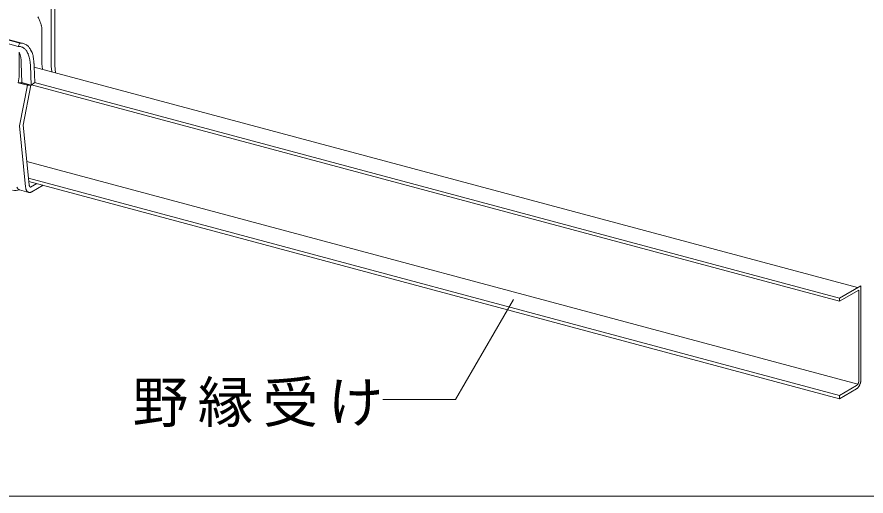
# Model space of a CAD drawing. Units: millimetres on the paper, with parts at other scales. Extents: x -195 to 195, y -140 to 138.
# Drawn here: x 120.54 to 143.46, y 6.36 to 19.29 of the extents above; entities that cross this region are included whole.
import ezdxf

# ---------------------------------------------------------------- set-up
doc = ezdxf.new("R2010")
doc.units = ezdxf.units.MM
doc.linetypes.add('CHAIN1', pattern=[8, 5, -1, 1, -1])
for name, color, linetype, lineweight in [('4-1_吊り材', 7, 'Continuous', 18), ('4-2_野縁受け', 3, 'Continuous', 18), ('4-6_文字', 7, 'Continuous', 18), ('F-2_野縁受け', 3, 'Continuous', 18)]:
    doc.layers.add(name, color=color, linetype=linetype, lineweight=lineweight)
doc.styles.add('ＭＳ ゴシック', font='')
doc.styles.get('ＭＳ ゴシック').set_extended_font_data('MS Gothic')

msp = doc.modelspace()

# ---------------------------------------------------------------- linework, layer by layer
at = {"layer": '4-1_吊り材'}
for p, q in [((121.463, 20.299), (121.463, 17.958)), ((121.559, 20.355), (121.559, 17.98)), ((119.149, 18.877), (120.577, 18.494)), ((119.192, 18.967), (120.62, 18.584)), ((119.283, 18.956), (120.711, 18.574)), ((121.214, 18.916), (121.214, 18.024)), ((120.62, 18.584), (120.577, 18.494)), ((120.674, 17.518), (120.654, 18.046)), ((120.922, 17.452), (120.902, 17.979)), ((121.02, 17.524), (121.004, 17.949)), ((121.231, 17.878), (121.214, 18.024)), ((121.463, 17.958), (121.463, 17.956)), ((121.48, 17.811), (121.463, 17.958)), ((121.582, 17.784), (121.559, 17.98)), ((120.668, 17.515), (120.572, 17.515)), ((120.821, 17.448), (120.572, 17.515)), ((120.821, 17.448), (120.613, 16.353)), ((120.673, 17.542), (120.668, 17.515)), ((120.916, 17.448), (120.668, 17.515)), ((120.674, 17.518), (120.922, 17.452)), ((120.916, 17.448), (120.711, 16.365)), ((120.916, 17.448), (120.821, 17.448)), ((120.922, 17.452), (121.02, 17.524)), ((120.613, 16.353), (120.774, 14.703)), ((120.711, 16.365), (120.872, 14.757)), ((120.908, 14.693), (121.076, 14.79)), ((121.245, 14.745), (120.942, 14.57)), ((120.61, 14.622), (120.859, 14.555))]:
    msp.add_line(p, q, dxfattribs=at)
at = {"layer": '4-1_吊り材', "linetype": 'CHAIN1'}
for p, q in [((120.948, 18.326), (120.914, 18.386)), ((120.851, 18.27), (120.817, 18.33))]:
    msp.add_line(p, q, dxfattribs=at)
at = {"layer": '4-1_吊り材'}
msp.add_lwpolyline([(120.603, 18.337), (120.603, 17.677), (120.572, 17.515)], dxfattribs=at)
for centre, radius, start, end in [((120.453, 18.891), 0.764, 27.6236, 31.3885), ((120.451, 18.89), 0.766, 23.8664, 27.6259), ((120.457, 18.893), 0.76, 20.0898, 23.8687), ((120.469, 18.897), 0.747, 16.2686, 20.0921), ((120.488, 18.903), 0.727, 12.3773, 16.271), ((120.514, 18.908), 0.701, 8.3901, 12.3798), ((120.545, 18.913), 0.67, 4.2802, 8.3926), ((120.58, 18.916), 0.635, 0.0208, 4.2828), ((120.632, 18.275), 0.309, 83.6178, 92.2763), ((120.634, 18.296), 0.289, 74.5273, 83.5931), ((120.636, 18.301), 0.284, 65.3222, 74.4969), ((120.585, 18.236), 0.258, 83.6178, 92.2763), ((119.765, 18.041), 0.889, 0.3141, 19.4491), ((120.587, 18.253), 0.241, 74.5273, 83.5931), ((120.588, 18.257), 0.236, 65.3222, 74.4969), ((120.584, 18.25), 0.245, 56.3325, 65.293), ((120.572, 18.232), 0.266, 47.8397, 56.3108), ((120.549, 18.206), 0.301, 40.0241, 47.8281), ((120.631, 18.291), 0.294, 56.3325, 65.293), ((120.512, 18.175), 0.35, 32.958, 40.0216), ((120.617, 18.27), 0.32, 47.8397, 56.3108), ((120.46, 18.141), 0.412, 26.6301, 32.9617), ((120.589, 18.239), 0.361, 40.0241, 47.8281), ((120.544, 18.201), 0.42, 32.958, 40.0216), ((120.481, 18.161), 0.494, 26.6301, 32.9617), ((120.4, 18.12), 0.585, 20.979, 26.637), ((120.392, 18.107), 0.488, 20.979, 26.637), ((120.013, 17.974), 0.889, 0.3141, 20.2306), ((120.302, 18.082), 0.691, 15.9216, 20.9871), ((120.188, 18.05), 0.809, 11.3701, 15.9296), ((120.063, 18.024), 0.936, 7.2418, 11.3774), ((119.931, 18.007), 1.069, 3.4628, 7.2482), ((119.798, 17.999), 1.203, 1.7324, 3.4684), ((126.771, 18.252), 5.774, 182.1518, 183.0137), ((120.701, 14.754), 0.171, 200.979, 206.637), ((120.677, 14.742), 0.144, 206.6301, 212.9617), ((121.125, 14.723), 0.351, 183.1758, 183.4684), ((121.086, 14.72), 0.312, 183.4628, 187.2482), ((121.047, 14.715), 0.273, 187.2418, 191.3774), ((121.005, 14.764), 0.134, 183.4628, 187.2482), ((120.989, 14.762), 0.117, 187.2418, 191.3774), ((120.973, 14.759), 0.101, 191.3701, 195.9296), ((120.959, 14.755), 0.0864, 195.9216, 200.9871), ((120.947, 14.75), 0.0732, 200.979, 206.637), ((120.936, 14.745), 0.0618, 206.6301, 212.9617), ((120.929, 14.74), 0.0525, 212.958, 220.0216), ((120.923, 14.735), 0.0452, 220.0241, 227.8281), ((120.92, 14.731), 0.04, 227.8397, 236.3108), ((120.918, 14.728), 0.0367, 236.3325, 245.2929), ((120.917, 14.727), 0.0354, 245.3222, 254.4969), ((120.917, 14.728), 0.0361, 254.5273, 263.5931), ((120.918, 14.73), 0.0387, 263.6178, 265.2405), ((120.499, 15.081), 0.473, 260.8601, 283.5837), ((120.659, 14.73), 0.122, 212.958, 220.0216), ((120.646, 14.719), 0.105, 220.0241, 227.8281), ((120.637, 14.71), 0.0932, 227.8397, 236.3108), ((120.633, 14.704), 0.0857, 236.3325, 245.2929), ((120.632, 14.701), 0.0827, 245.3222, 254.4969), ((120.632, 14.703), 0.0842, 254.5273, 263.5931), ((121.011, 14.708), 0.236, 191.3701, 195.9296), ((120.978, 14.699), 0.202, 195.9216, 200.9871), ((120.949, 14.688), 0.171, 200.979, 206.637), ((120.925, 14.676), 0.144, 206.6301, 212.9617), ((120.907, 14.664), 0.122, 212.958, 220.0216), ((120.894, 14.653), 0.105, 220.0241, 227.8281), ((120.886, 14.644), 0.0932, 227.8397, 236.3108), ((120.881, 14.638), 0.0857, 236.3325, 245.2929), ((120.88, 14.635), 0.0827, 245.3222, 254.4969), ((120.881, 14.636), 0.0842, 254.5273, 263.5931), ((120.881, 14.642), 0.0902, 263.6178, 272.2763), ((120.881, 14.653), 0.101, 272.2913, 280.3297), ((120.878, 14.668), 0.116, 280.3349, 287.6466), ((120.872, 14.687), 0.137, 287.6446, 294.2144), ((120.862, 14.71), 0.161, 294.2083, 300.0815)]:
    msp.add_arc(centre, radius, start, end, dxfattribs=at)
at = {"layer": '4-2_野縁受け'}
for p, q in [((143.228, 11.984), (121.005, 17.938)), ((142.737, 11.615), (120.931, 17.458)), ((121.016, 17.521), (142.737, 11.701)), ((143.236, 9.379), (120.808, 15.388)), ((120.854, 14.936), (142.737, 9.072)), ((142.737, 8.986), (120.863, 14.848)), ((143.316, 12.035), (142.737, 11.701)), ((142.737, 11.615), (143.258, 11.916)), ((143.258, 9.459), (143.258, 11.916)), ((143.316, 9.492), (143.316, 12.035)), ((142.737, 11.615), (142.737, 11.701)), ((143.2, 9.339), (142.737, 9.072)), ((142.737, 8.986), (143.2, 9.254)), ((142.737, 8.986), (142.737, 9.072))]:
    msp.add_line(p, q, dxfattribs=at)
for centre, radius, start, end in [((143.09, 9.462), 0.169, 334.0902, 336.8823), ((143.085, 9.464), 0.173, 336.8795, 339.6222), ((143.084, 9.464), 0.175, 339.6194, 342.3426), ((143.085, 9.464), 0.174, 342.3399, 345.0729), ((143.088, 9.463), 0.171, 345.07, 347.8424), ((143.094, 9.462), 0.164, 347.8394, 350.6821), ((143.113, 9.459), 0.145, 353.6215, 356.7085), ((143.103, 9.461), 0.156, 350.6788, 353.6251), ((143.125, 9.459), 0.133, 356.7043, 359.9736), ((142.967, 9.504), 0.35, 339.6194, 342.3426), ((142.969, 9.503), 0.349, 342.3399, 345.0729), ((142.976, 9.501), 0.341, 345.07, 347.8424), ((142.988, 9.499), 0.329, 347.8394, 350.6821), ((143.005, 9.496), 0.311, 350.6788, 353.6251), ((143.026, 9.494), 0.29, 353.6215, 356.7085), ((143.05, 9.492), 0.267, 356.7043, 359.9736), ((143.168, 9.396), 0.0654, 300.0736, 305.3261), ((143.135, 9.367), 0.131, 300.0736, 305.3261), ((143.161, 9.405), 0.0769, 305.318, 310.036), ((143.153, 9.415), 0.0893, 310.0284, 314.296), ((143.122, 9.386), 0.154, 305.318, 310.036), ((143.144, 9.424), 0.102, 314.2893, 318.1833), ((143.134, 9.433), 0.116, 318.1774, 321.7653), ((143.106, 9.405), 0.179, 310.0284, 314.296), ((143.124, 9.441), 0.129, 321.7602, 325.1003), ((143.113, 9.449), 0.141, 325.096, 328.2385), ((143.087, 9.424), 0.205, 314.2893, 318.1833), ((143.104, 9.454), 0.152, 328.2347, 331.2234), ((143.096, 9.459), 0.162, 331.22, 334.0933), ((143.067, 9.442), 0.232, 318.1774, 321.7653), ((143.047, 9.458), 0.258, 321.7602, 325.1003), ((143.027, 9.472), 0.283, 325.096, 328.2385), ((143.008, 9.484), 0.305, 328.2347, 331.2234), ((142.991, 9.493), 0.323, 331.22, 334.0933), ((142.979, 9.499), 0.338, 334.0902, 336.8823), ((142.97, 9.502), 0.347, 336.8795, 339.6222)]:
    msp.add_arc(centre, radius, start, end, dxfattribs=at)
at = {"layer": '4-6_文字'}
for p, q in [((133.938, 11.667), (132.38, 8.968)), ((132.38, 8.968), (130.413, 8.968))]:
    msp.add_line(p, q, dxfattribs=at)
at = {"layer": 'F-2_野縁受け'}
msp.add_line((2.29, 6.358), (191.29, 6.358), dxfattribs=at)

# ---------------------------------------------------------------- texts
at = {"layer": '4-6_文字', "insert": (123.663, 8.218), "char_height": 1.1, "attachment_point": 7, "style": 'ＭＳ ゴシック'}
msp.add_mtext('\\T1.17;野縁受け', dxfattribs=at)

doc.saveas('drawing.dxf')
